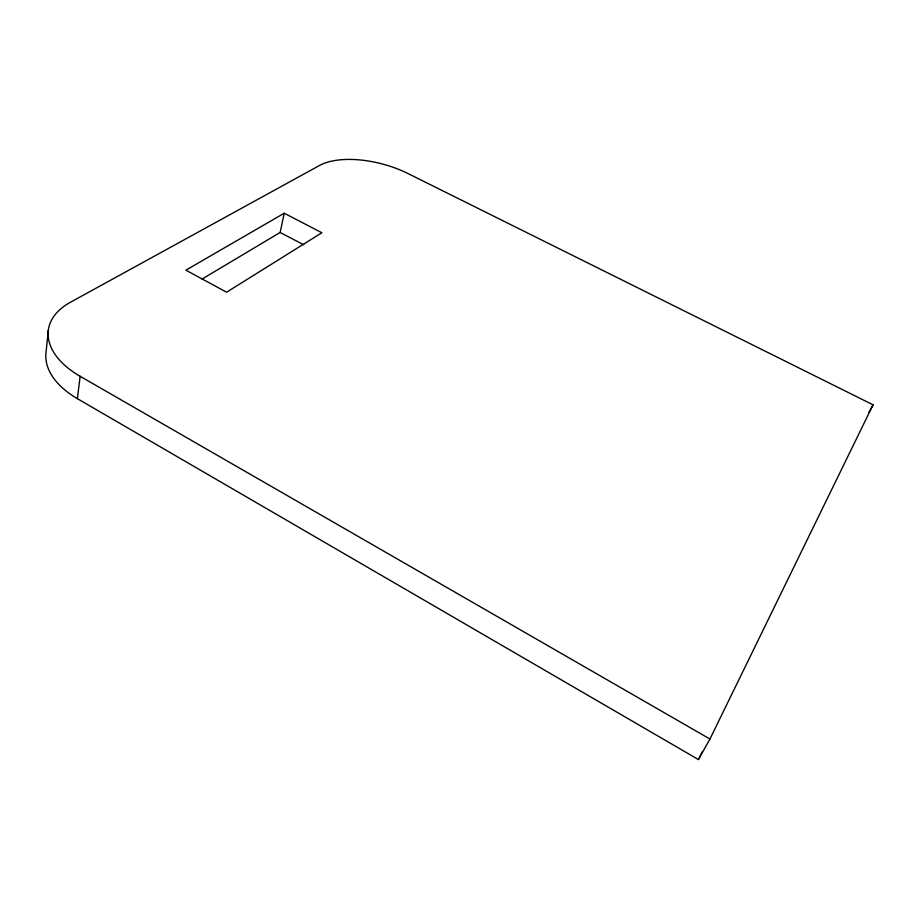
<?xml version="1.0" encoding="UTF-8"?>
<svg xmlns="http://www.w3.org/2000/svg" width="919" height="919" viewBox="0 0 919 919"><rect width="100%" height="100%" fill="white"/><g stroke="black" fill="none" stroke-linecap="round" stroke-linejoin="round"><path stroke-width="1.38" d="M48.316 330.289L46.019 352.471A88.029 51.05 8.1 0 0 77.38 398.651L698.417 759.542L709.939 739.025L873.05 404.819L408.139 173.611A67.949 31.82 15.2 0 0 319.49 165.489L70.395 302.282A89.028 50.545 8.4 0 0 80.125 376.285L77.38 398.651M201.95 279.123L280.146 232.461L284.224 213.231L321.88 232.748L226.625 292.208L185.891 270.175L284.224 213.231M698.417 759.542L702.208 751.822M868.983 412.229L873.05 404.819M280.146 232.461L303.752 244.799M80.125 376.285L709.939 739.025"/></g></svg>
